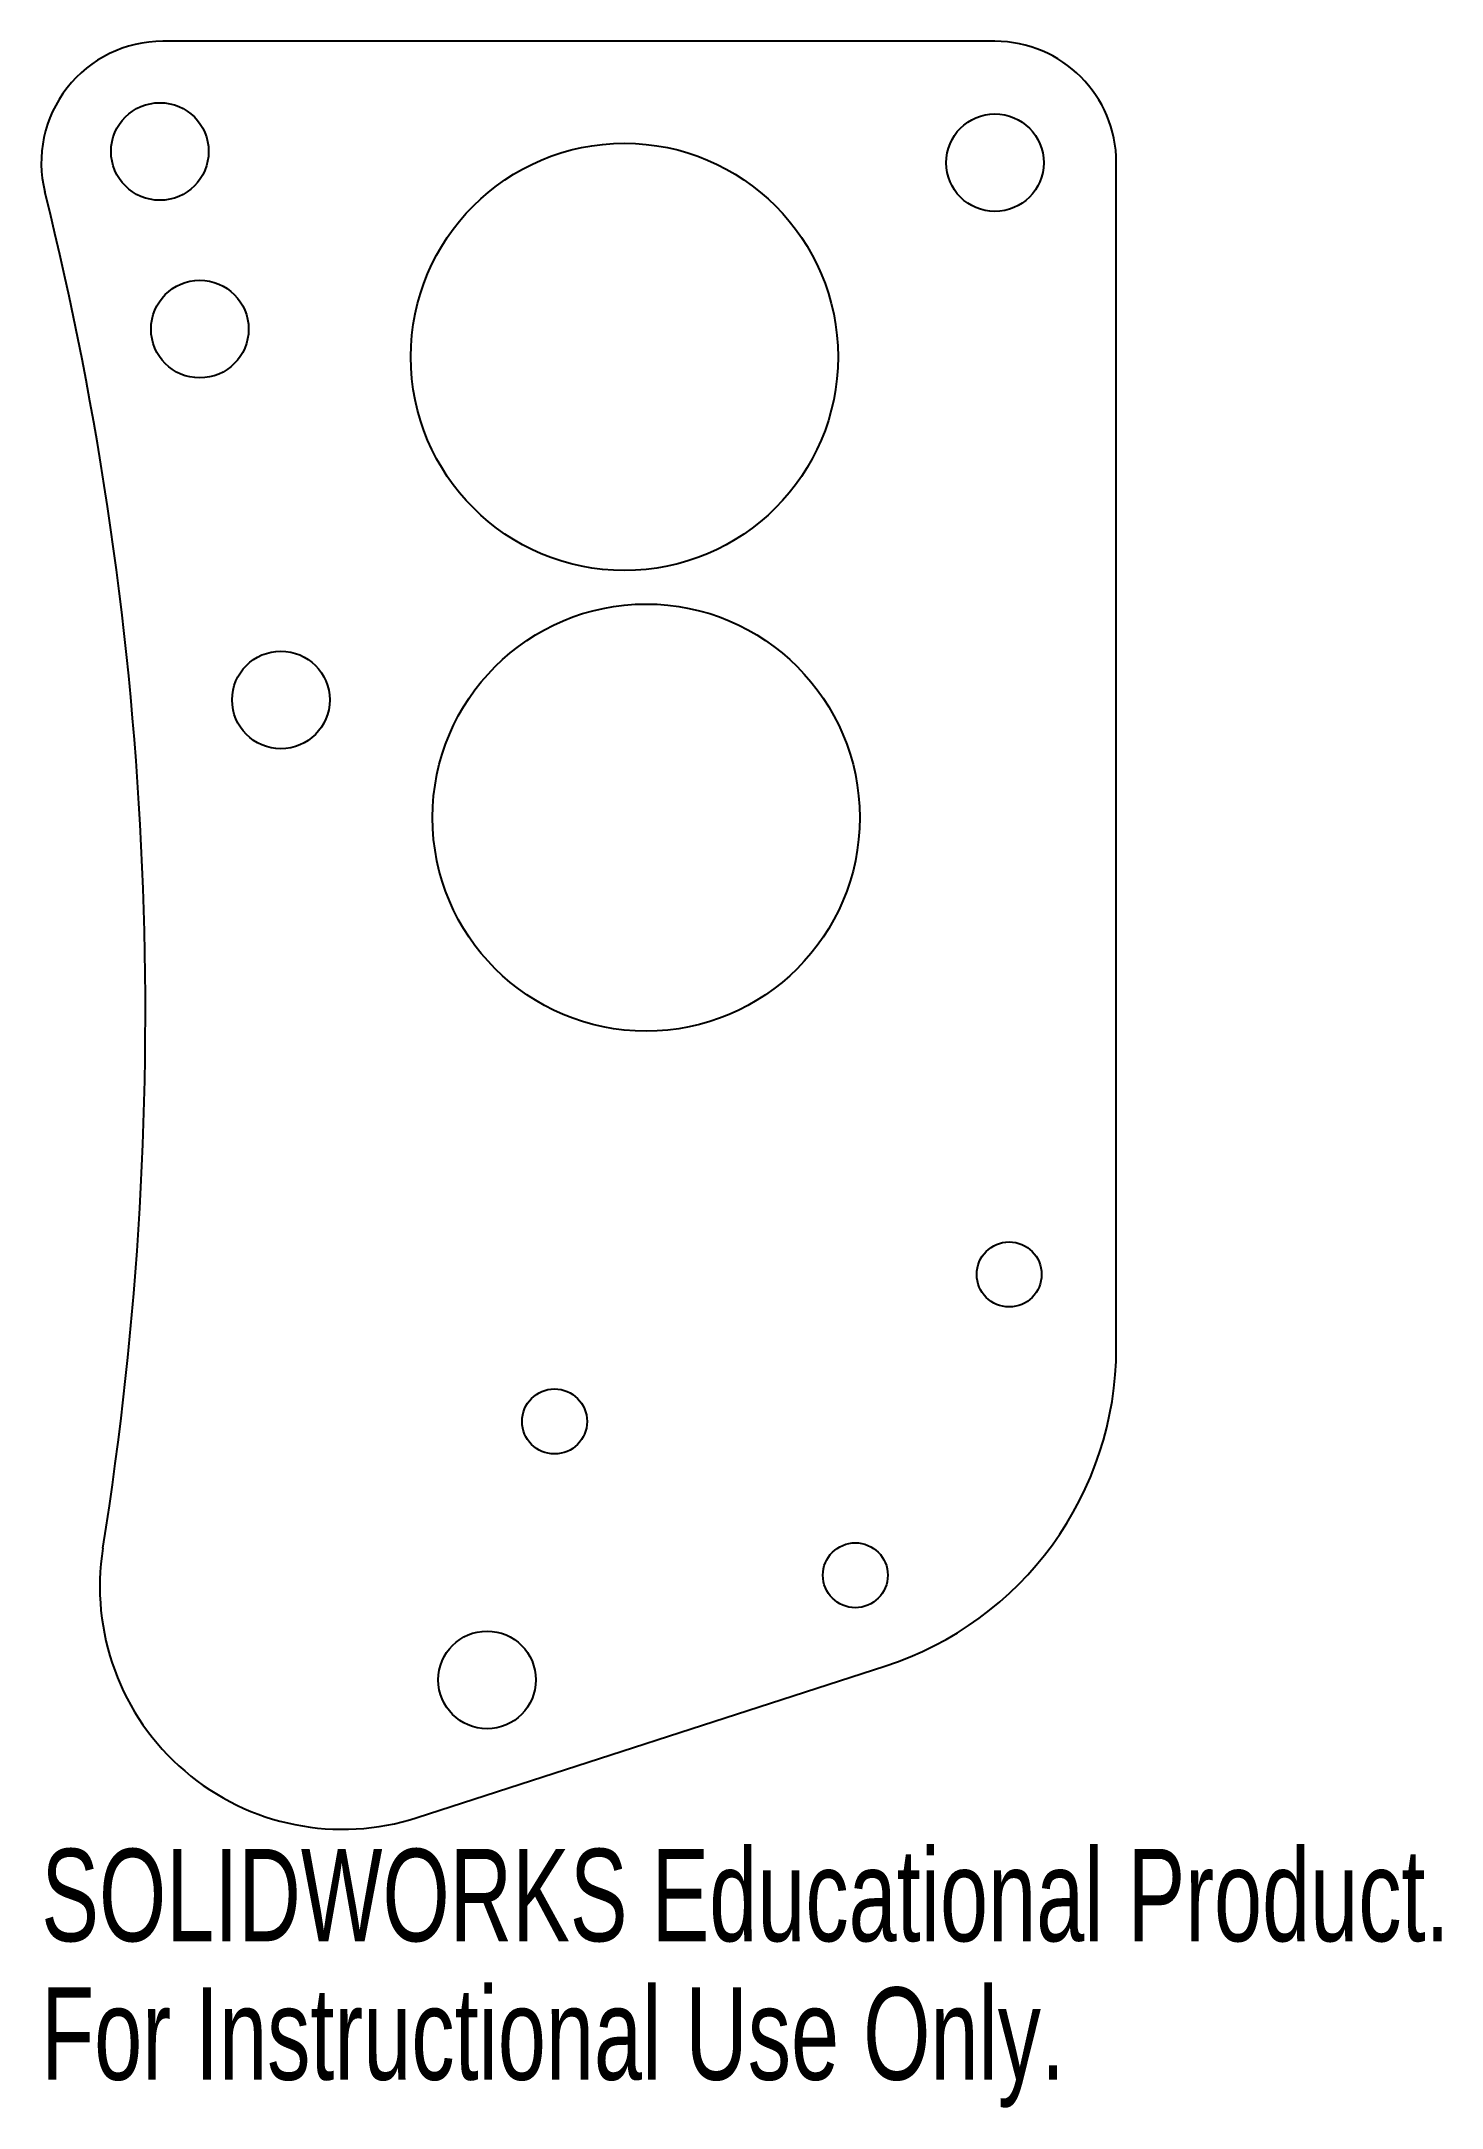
# Model space of a CAD drawing. Header units: inches. Extents: x 3.29 to 6.17, y 2.13 to 6.38.
import ezdxf

# ---------------------------------------------------------------- set-up
doc = ezdxf.new("R2010")
doc.units = ezdxf.units.IN
doc.header["$MEASUREMENT"] = 0
doc.styles.add('SLDTEXTSTYLE0', font='TXT', dxfattribs={"width": 0.7})

msp = doc.modelspace()

# ---------------------------------------------------------------- linework, layer by layer
at = {"color": 7, "linetype": 'Continuous', "lineweight": 25}
for p, q in [((5.25, 6.3842), (3.5356, 6.3842)), ((5.5, 3.6929), (5.5, 6.1342)), ((4.0601, 2.7257), (5.0232, 3.0374))]:
    msp.add_line(p, q, dxfattribs=at)
for centre, radius in [((3.5298, 6.1573), 0.1005), ((5.25, 6.1342), 0.1005), ((4.4867, 5.7342), 0.44), ((3.6121, 5.7914), 0.1005), ((4.5315, 4.7852), 0.44), ((3.7791, 5.0276), 0.1005), ((5.2793, 3.8443), 0.0669), ((4.3428, 3.5415), 0.0669), ((4.9624, 3.2247), 0.0669), ((4.2038, 3.0092), 0.1005)]:
    msp.add_circle(centre, radius, dxfattribs=at)
for centre, radius, start, end in [((3.5356, 6.1342), 0.25, 90, 193.968), ((5.25, 6.1342), 0.25, 0, 90), ((-3.5, 4.3842), 7, 350.92621, 13.96796), ((4.811, 3.6929), 0.689, 287.9375, 0), ((3.9061, 3.2014), 0.5, 170.9262, 287.9375)]:
    msp.add_arc(centre, radius, start, end, dxfattribs=at)

# ---------------------------------------------------------------- texts
at = {"color": 7, "linetype": 'Continuous', "char_height": 0.1903, "attachment_point": 1, "style": 'SLDTEXTSTYLE0'}
for s, insert in [('SOLIDWORKS Educational Product.', (3.2856, 2.6612)), ('For Instructional Use Only.', (3.2856, 2.3758))]:
    msp.add_mtext(s, dxfattribs=dict(at, insert=insert))

doc.saveas('drawing.dxf')
